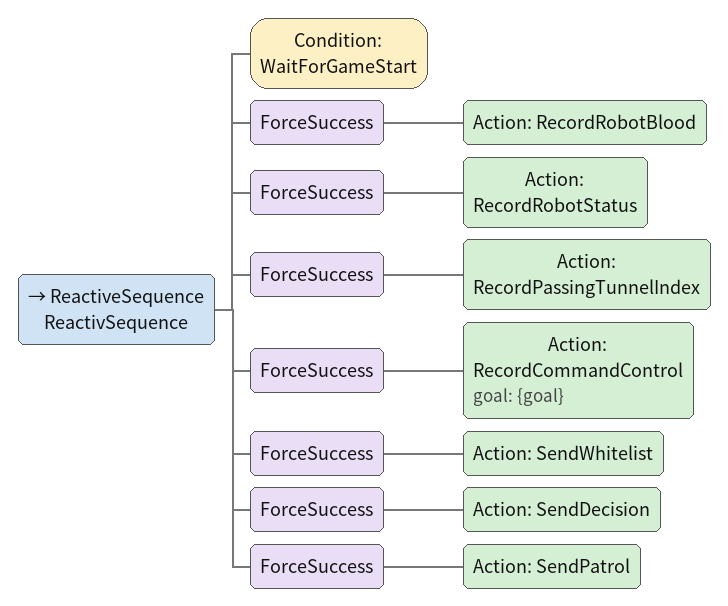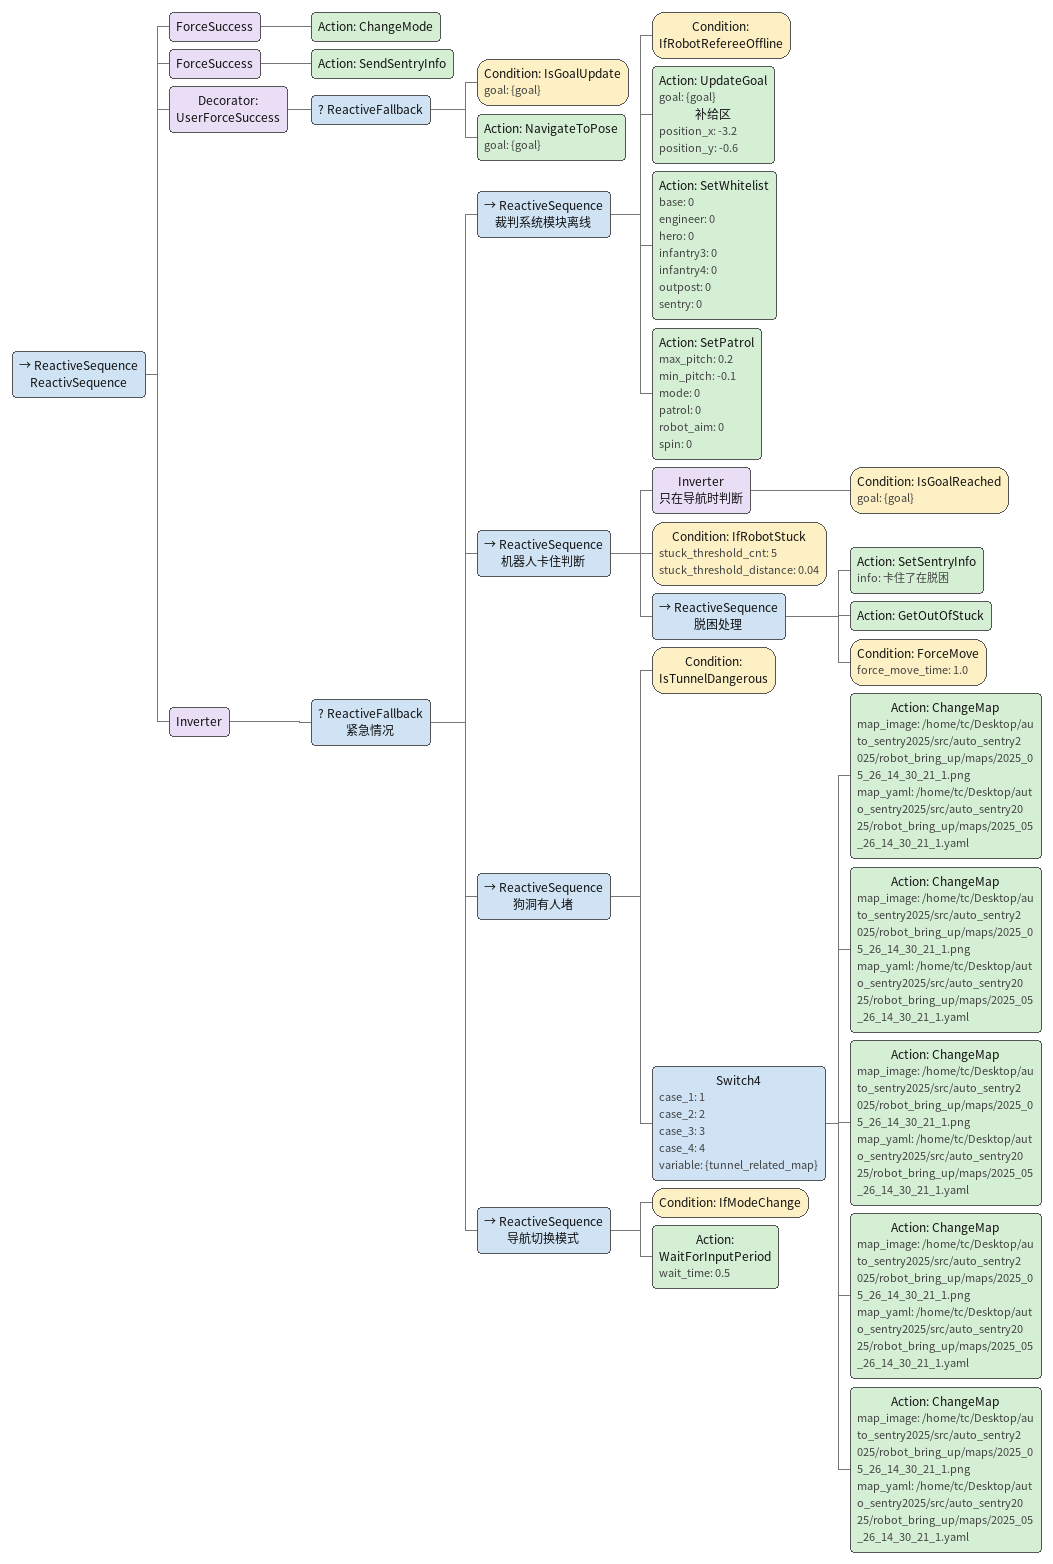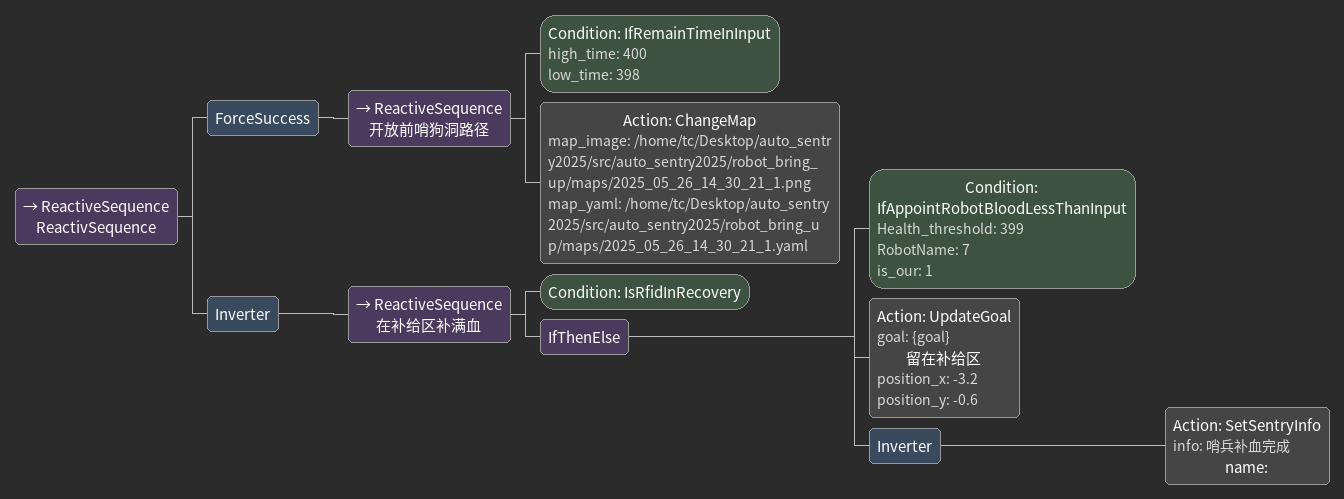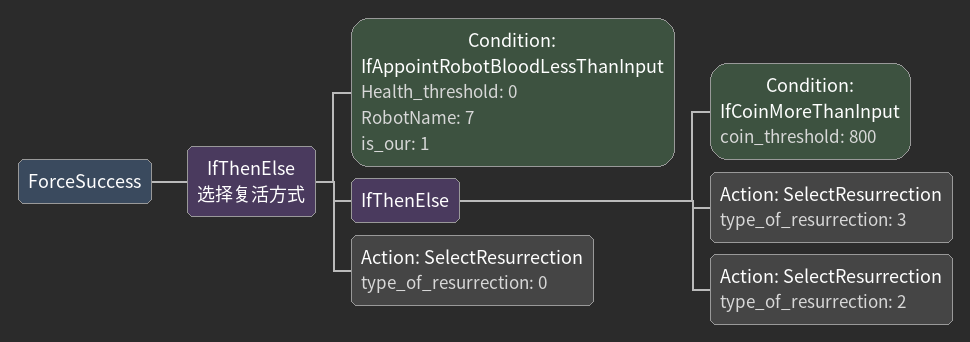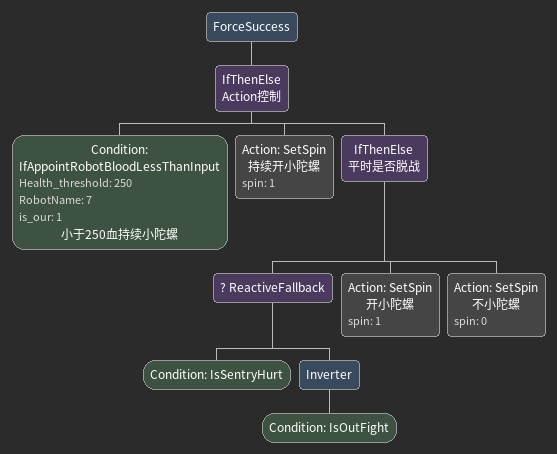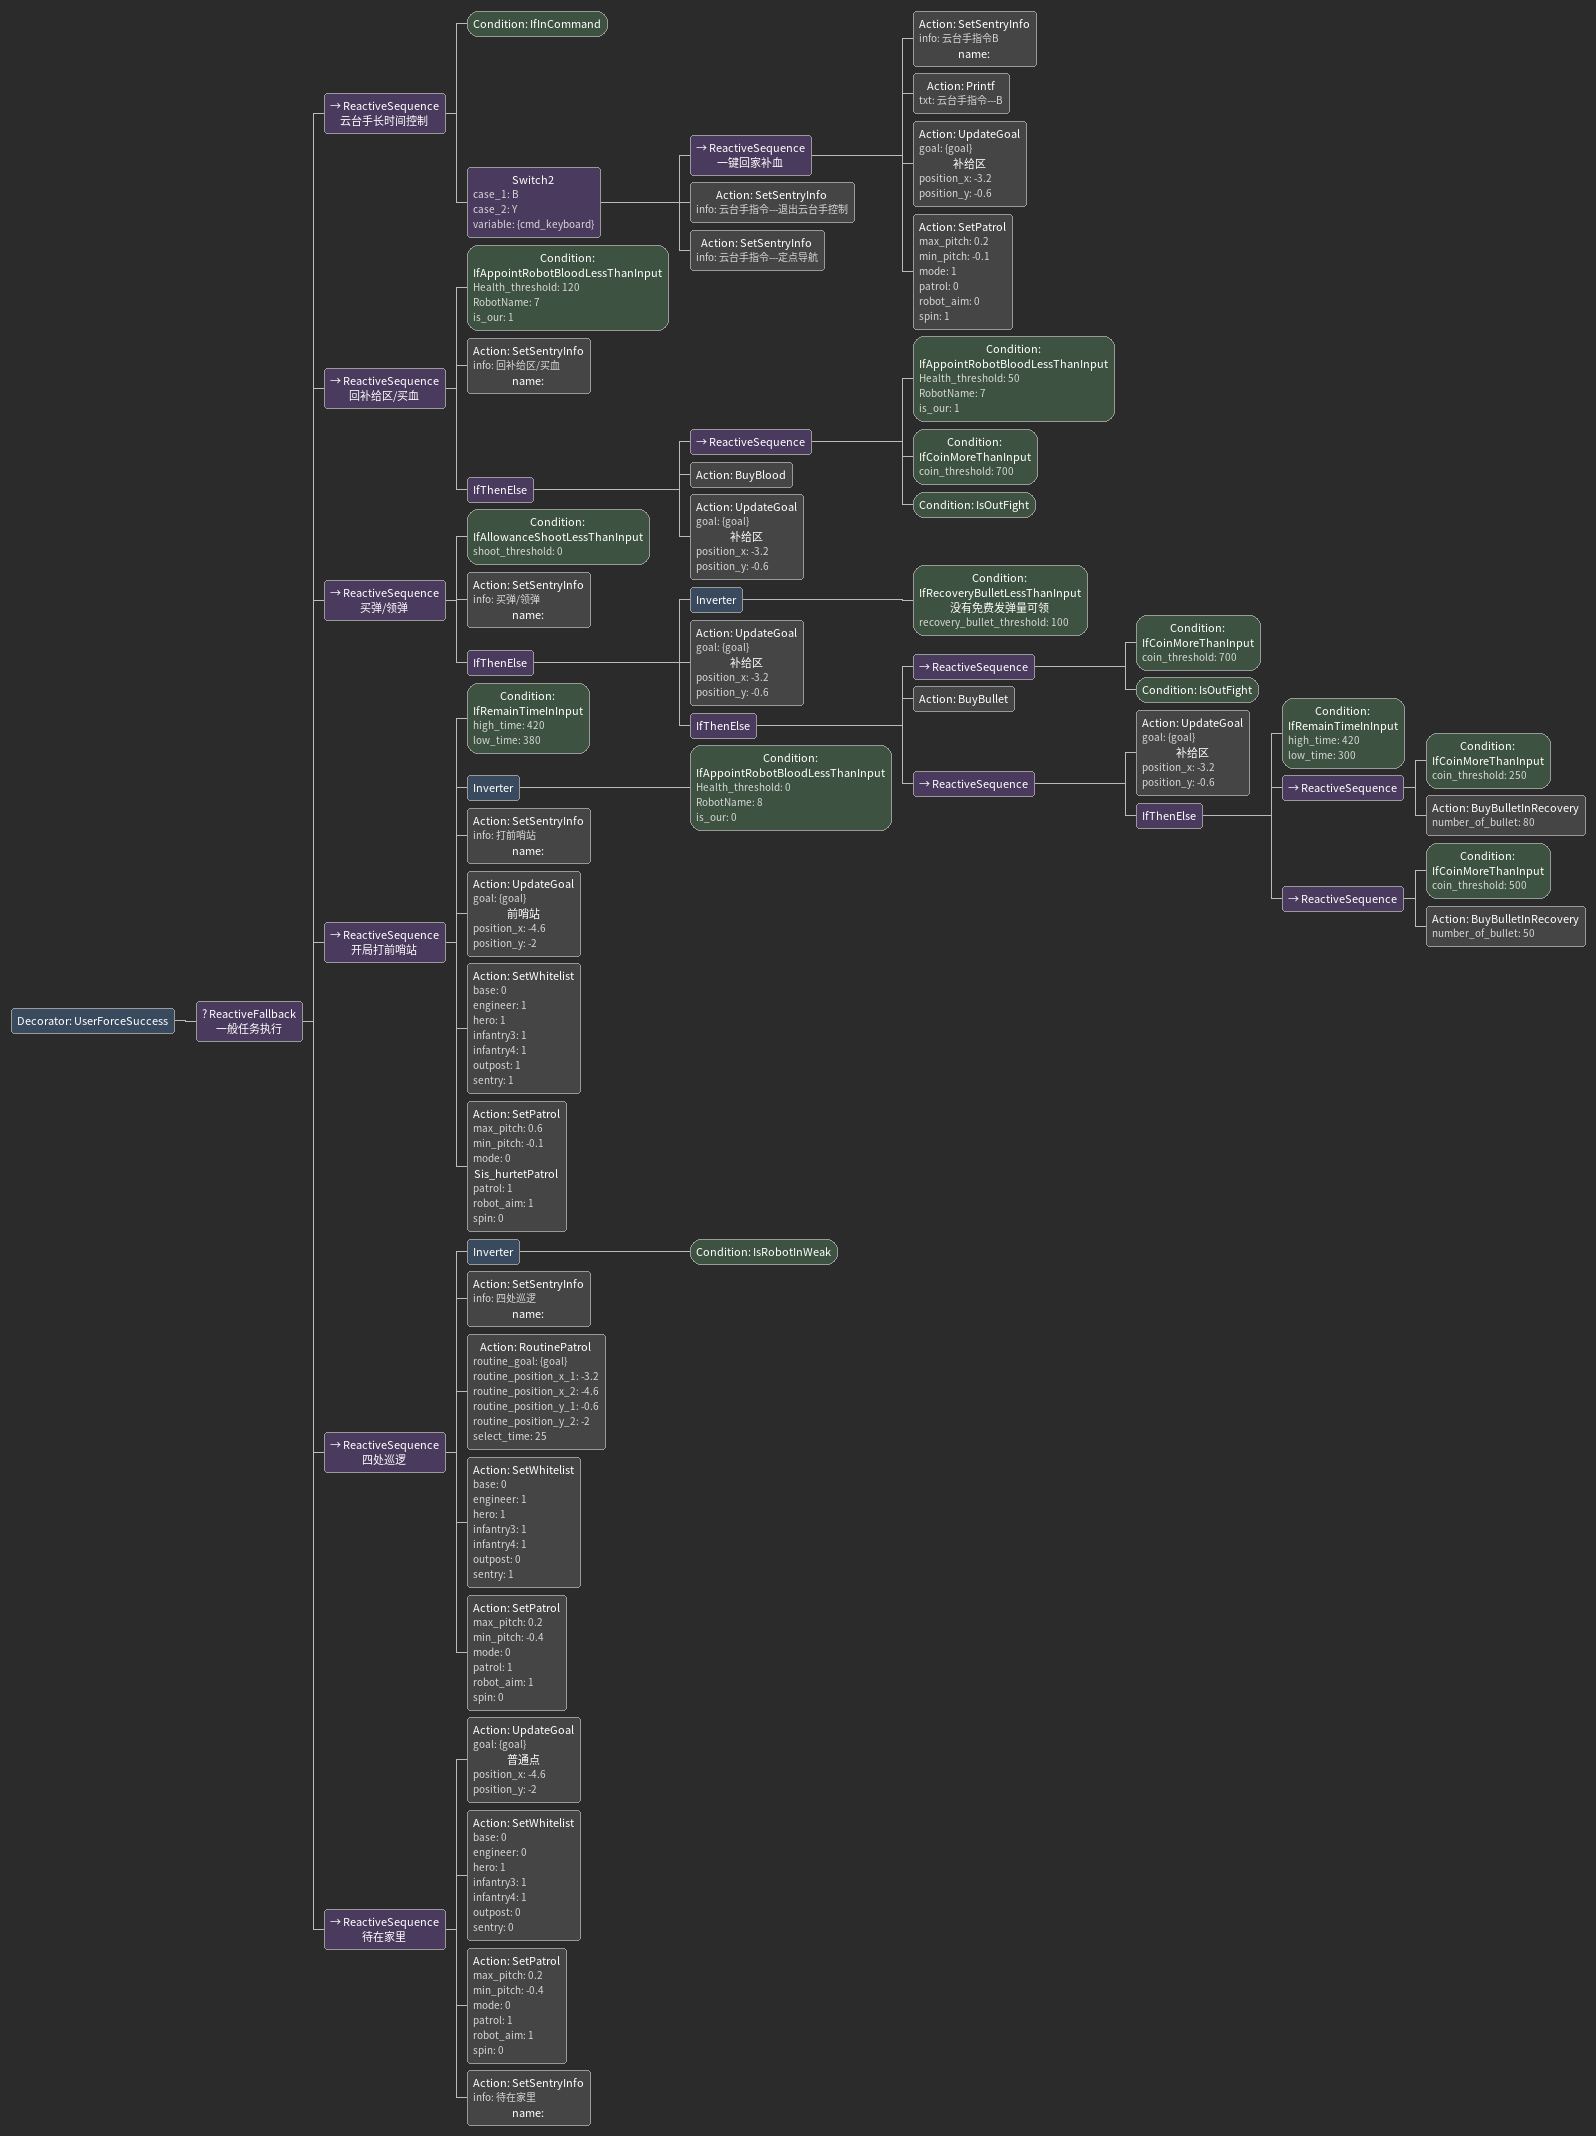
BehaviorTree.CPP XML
<ReactiveSequence name="ReactivSequence">
    <Condition ID="WaitForGameStart"/>
    <ForceSuccess>
        <Action ID="RecordRobotBlood"/>
    </ForceSuccess>
    <ForceSuccess>
        <Action ID="RecordRobotStatus"/>
    </ForceSuccess>
    <ForceSuccess>
        <Action ID="RecordPassingTunnelIndex"/>
    </ForceSuccess>
    <ForceSuccess>
        <Action ID="RecordCommandControl" goal="{goal}"/>
    </ForceSuccess>
    <ForceSuccess>
        <Action ID="SendWhitelist"/>
    </ForceSuccess>
    <ForceSuccess>
        <Action ID="SendDecision"/>
    </ForceSuccess>
    <ForceSuccess>
        <Action ID="SendPatrol"/>
    </ForceSuccess>
</ReactiveSequence>

<ReactiveSequence name="ReactivSequence">
    <ForceSuccess>
        <Action ID="ChangeMode"/>
    </ForceSuccess>
    <ForceSuccess>
        <Action ID="SendSentryInfo"/>
    </ForceSuccess>
    <Decorator ID="UserForceSuccess">
        <ReactiveFallback>
            <Condition ID="IsGoalUpdate" goal="{goal}"/>
            <Action ID="NavigateToPose" goal="{goal}"/>
        </ReactiveFallback>
    </Decorator>
    <Inverter>
        <ReactiveFallback name="紧急情况">
            <ReactiveSequence name="裁判系统模块离线">
                <Condition ID="IfRobotRefereeOffline"/>
                <Action ID="UpdateGoal" goal="{goal}" name="补给区" position_x="-3.2" position_y="-0.6"/>
                <Action ID="SetWhitelist" base="0" engineer="0" hero="0" infantry3="0" infantry4="0" outpost="0" sentry="0"/>
                <Action ID="SetPatrol" max_pitch="0.2" min_pitch="-0.1" mode="0" patrol="0" robot_aim="0" spin="0"/>
            </ReactiveSequence>
            <ReactiveSequence name="机器人卡住判断">
                <Inverter name="只在导航时判断">
                    <Condition ID="IsGoalReached" goal="{goal}"/>
                </Inverter>
                <Condition ID="IfRobotStuck" stuck_threshold_cnt="5" stuck_threshold_distance="0.04"/>
                <ReactiveSequence name="脱困处理">
                    <Action ID="SetSentryInfo" info="卡住了在脱困"/>
                    <Action ID="GetOutOfStuck"/>
                    <Condition ID="ForceMove" force_move_time="1.0"/>
                </ReactiveSequence>
            </ReactiveSequence>
            <ReactiveSequence name="狗洞有人堵">
                <Condition ID="IsTunnelDangerous"/>
                <Switch4 case_1="1" case_2="2" case_3="3" case_4="4" variable="{tunnel_related_map}">
                    <Action ID="ChangeMap" map_image="/home/tc/Desktop/auto_sentry2025/src/auto_sentry2025/robot_bring_up/maps/2025_05_26_14_30_21_1.png" map_yaml="/home/tc/Desktop/auto_sentry2025/src/auto_sentry2025/robot_bring_up/maps/2025_05_26_14_30_21_1.yaml"/>
                    <Action ID="ChangeMap" map_image="/home/tc/Desktop/auto_sentry2025/src/auto_sentry2025/robot_bring_up/maps/2025_05_26_14_30_21_1.png" map_yaml="/home/tc/Desktop/auto_sentry2025/src/auto_sentry2025/robot_bring_up/maps/2025_05_26_14_30_21_1.yaml"/>
                    <Action ID="ChangeMap" map_image="/home/tc/Desktop/auto_sentry2025/src/auto_sentry2025/robot_bring_up/maps/2025_05_26_14_30_21_1.png" map_yaml="/home/tc/Desktop/auto_sentry2025/src/auto_sentry2025/robot_bring_up/maps/2025_05_26_14_30_21_1.yaml"/>
                    <Action ID="ChangeMap" map_image="/home/tc/Desktop/auto_sentry2025/src/auto_sentry2025/robot_bring_up/maps/2025_05_26_14_30_21_1.png" map_yaml="/home/tc/Desktop/auto_sentry2025/src/auto_sentry2025/robot_bring_up/maps/2025_05_26_14_30_21_1.yaml"/>
                    <Action ID="ChangeMap" map_image="/home/tc/Desktop/auto_sentry2025/src/auto_sentry2025/robot_bring_up/maps/2025_05_26_14_30_21_1.png" map_yaml="/home/tc/Desktop/auto_sentry2025/src/auto_sentry2025/robot_bring_up/maps/2025_05_26_14_30_21_1.yaml"/>
                </Switch4>
            </ReactiveSequence>
            <ReactiveSequence name="导航切换模式">
                <Condition ID="IfModeChange"/>
                <Action ID="WaitForInputPeriod" wait_time="0.5"/>
            </ReactiveSequence>
        </ReactiveFallback>
    </Inverter>
</ReactiveSequence>

<ReactiveSequence name="ReactivSequence">
    <ForceSuccess>
        <ReactiveSequence name="开放前哨狗洞路径">
            <Condition ID="IfRemainTimeInInput" high_time="400" low_time="398"/>
            <Action ID="ChangeMap" map_image="/home/tc/Desktop/auto_sentry2025/src/auto_sentry2025/robot_bring_up/maps/2025_05_26_14_30_21_1.png" map_yaml="/home/tc/Desktop/auto_sentry2025/src/auto_sentry2025/robot_bring_up/maps/2025_05_26_14_30_21_1.yaml"/>
        </ReactiveSequence>
    </ForceSuccess>
    <Inverter>
        <ReactiveSequence name="在补给区补满血">
            <Condition ID="IsRfidInRecovery"/>
            <IfThenElse>
                <Condition Health_threshold="399" ID="IfAppointRobotBloodLessThanInput" RobotName="7" is_our="1"/>
                <Action ID="UpdateGoal" goal="{goal}" name="留在补给区" position_x="-3.2" position_y="-0.6"/>
                <Inverter>
                    <Action ID="SetSentryInfo" info="哨兵补血完成" name=""/>
                </Inverter>
            </IfThenElse>
        </ReactiveSequence>
    </Inverter>
</ReactiveSequence>

<ForceSuccess>
    <IfThenElse name="选择复活方式">
        <Condition Health_threshold="0" ID="IfAppointRobotBloodLessThanInput" RobotName="7" is_our="1"/>
        <IfThenElse>
            <Condition ID="IfCoinMoreThanInput" coin_threshold="800"/>
            <Action ID="SelectResurrection" type_of_resurrection="3"/>
            <Action ID="SelectResurrection" type_of_resurrection="2"/>
        </IfThenElse>
        <Action ID="SelectResurrection" type_of_resurrection="0"/>
    </IfThenElse>
</ForceSuccess>

<ForceSuccess>
    <IfThenElse name="Action控制">
        <Condition Health_threshold="250" ID="IfAppointRobotBloodLessThanInput" RobotName="7" is_our="1" name="小于250血持续小陀螺"/>
        <Action ID="SetSpin" name="持续开小陀螺" spin="1"/>
        <IfThenElse name="平时是否脱战">
            <ReactiveFallback>
                <Condition ID="IsSentryHurt"/>
                <Inverter>
                    <Condition ID="IsOutFight"/>
                </Inverter>
            </ReactiveFallback>
            <Action ID="SetSpin" name="开小陀螺" spin="1"/>
            <Action ID="SetSpin" name="不小陀螺" spin="0"/>
        </IfThenElse>
    </IfThenElse>
</ForceSuccess>

<Decorator ID="UserForceSuccess">
    <ReactiveFallback name="一般任务执行">
        <ReactiveSequence name="云台手长时间控制">
            <Condition ID="IfInCommand"/>
            <Switch2 case_1="B" case_2="Y" variable="{cmd_keyboard}">
                <ReactiveSequence name="一键回家补血">
                    <Action ID="SetSentryInfo" info="云台手指令B" name=""/>
                    <Action ID="Printf" txt="云台手指令---B"/>
                    <Action ID="UpdateGoal" goal="{goal}" name="补给区" position_x="-3.2" position_y="-0.6"/>
                    <Action ID="SetPatrol" max_pitch="0.2" min_pitch="-0.1" mode="1" patrol="0" robot_aim="0" spin="1"/>
                </ReactiveSequence>
                <Action ID="SetSentryInfo" info="云台手指令---退出云台手控制"/>
                <Action ID="SetSentryInfo" info="云台手指令---定点导航"/>
            </Switch2>
        </ReactiveSequence>
        <ReactiveSequence name="回补给区/买血">
            <Condition Health_threshold="120" ID="IfAppointRobotBloodLessThanInput" RobotName="7" is_our="1"/>
            <Action ID="SetSentryInfo" info="回补给区/买血" name=""/>
            <IfThenElse>
                <ReactiveSequence>
                    <Condition Health_threshold="50" ID="IfAppointRobotBloodLessThanInput" RobotName="7" is_our="1"/>
                    <Condition ID="IfCoinMoreThanInput" coin_threshold="700"/>
                    <Condition ID="IsOutFight"/>
                </ReactiveSequence>
                <Action ID="BuyBlood"/>
                <Action ID="UpdateGoal" goal="{goal}" name="补给区" position_x="-3.2" position_y="-0.6"/>
            </IfThenElse>
        </ReactiveSequence>
        <ReactiveSequence name="买弹/领弹">
            <Condition ID="IfAllowanceShootLessThanInput" shoot_threshold="0"/>
            <Action ID="SetSentryInfo" info="买弹/领弹" name=""/>
            <IfThenElse>
                <Inverter>
                    <Condition ID="IfRecoveryBulletLessThanInput" name="没有免费发弹量可领" recovery_bullet_threshold="100"/>
                </Inverter>
                <Action ID="UpdateGoal" goal="{goal}" name="补给区" position_x="-3.2" position_y="-0.6"/>
                <IfThenElse>
                    <ReactiveSequence>
                        <Condition ID="IfCoinMoreThanInput" coin_threshold="700"/>
                        <Condition ID="IsOutFight"/>
                    </ReactiveSequence>
                    <Action ID="BuyBullet"/>
                    <ReactiveSequence>
                        <Action ID="UpdateGoal" goal="{goal}" name="补给区" position_x="-3.2" position_y="-0.6"/>
                        <IfThenElse>
                            <Condition ID="IfRemainTimeInInput" high_time="420" low_time="300"/>
                            <ReactiveSequence>
                                <Condition ID="IfCoinMoreThanInput" coin_threshold="250"/>
                                <Action ID="BuyBulletInRecovery" number_of_bullet="80"/>
                            </ReactiveSequence>
                            <ReactiveSequence>
                                <Condition ID="IfCoinMoreThanInput" coin_threshold="500"/>
                                <Action ID="BuyBulletInRecovery" number_of_bullet="50"/>
                            </ReactiveSequence>
                        </IfThenElse>
                    </ReactiveSequence>
                </IfThenElse>
            </IfThenElse>
        </ReactiveSequence>
        <ReactiveSequence name="开局打前哨站">
            <Condition ID="IfRemainTimeInInput" high_time="420" low_time="380"/>
            <Inverter>
                <Condition Health_threshold="0" ID="IfAppointRobotBloodLessThanInput" RobotName="8" is_our="0"/>
            </Inverter>
            <Action ID="SetSentryInfo" info="打前哨站" name=""/>
            <Action ID="UpdateGoal" goal="{goal}" name="前哨站" position_x="-4.6" position_y="-2"/>
            <Action ID="SetWhitelist" base="0" engineer="1" hero="1" infantry3="1" infantry4="1" outpost="1" sentry="1"/>
            <Action ID="SetPatrol" max_pitch="0.6" min_pitch="-0.1" mode="0" name="Sis_hurtetPatrol" patrol="1" robot_aim="1" spin="0"/>
        </ReactiveSequence>
        <ReactiveSequence name="四处巡逻">
            <Inverter>
                <Condition ID="IsRobotInWeak"/>
            </Inverter>
            <Action ID="SetSentryInfo" info="四处巡逻" name=""/>
            <Action ID="RoutinePatrol" routine_goal="{goal}" routine_position_x_1="-3.2" routine_position_x_2="-4.6" routine_position_y_1="-0.6" routine_position_y_2="-2" select_time="25"/>
            <Action ID="SetWhitelist" base="0" engineer="1" hero="1" infantry3="1" infantry4="1" outpost="0" sentry="1"/>
            <Action ID="SetPatrol" max_pitch="0.2" min_pitch="-0.4" mode="0" patrol="1" robot_aim="1" spin="0"/>
        </ReactiveSequence>
        <ReactiveSequence name="待在家里">
            <Action ID="UpdateGoal" goal="{goal}" name="普通点" position_x="-4.6" position_y="-2"/>
            <Action ID="SetWhitelist" base="0" engineer="0" hero="1" infantry3="1" infantry4="1" outpost="0" sentry="0"/>
            <Action ID="SetPatrol" max_pitch="0.2" min_pitch="-0.4" mode="0" patrol="1" robot_aim="1" spin="0"/>
            <Action ID="SetSentryInfo" info="待在家里" name=""/>
        </ReactiveSequence>
    </ReactiveFallback>
</Decorator>
